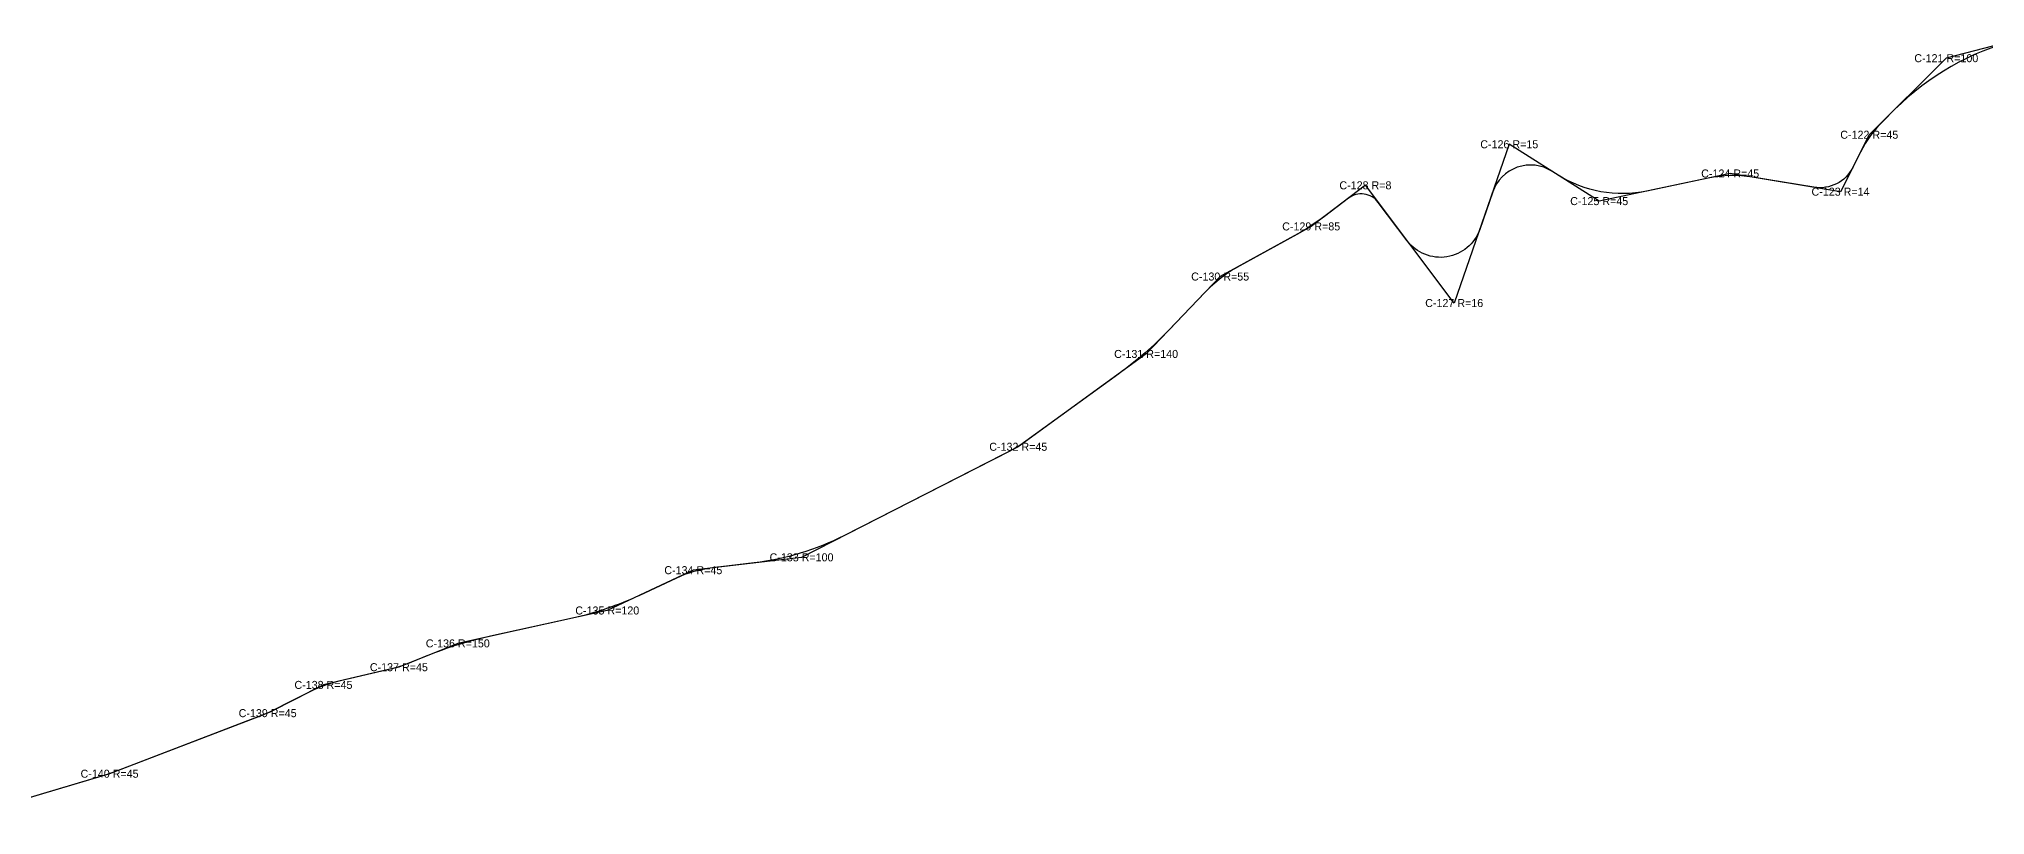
# Model space of a CAD drawing. Header units: metres. Extents: x 607202 to 613062, y 9471423 to 9472878.
# Drawn here: x 609395 to 610125, y 9472208 to 9472499 of the extents above; entities that cross this region are included whole.
import ezdxf
from ezdxf.enums import TextEntityAlignment as Align

# ---------------------------------------------------------------- set-up
doc = ezdxf.new("R2010")
doc.units = ezdxf.units.M
for name, color, linetype in [('EJE', 1, 'Continuous'), ('EJE-PI', 4, 'Continuous'), ('EJE-PI-TXT', 2, 'Continuous')]:
    doc.layers.add(name, color=color, linetype=linetype)

msp = doc.modelspace()

# ---------------------------------------------------------------- linework, layer by layer
at = {"layer": 'EJE'}
msp.add_lwpolyline([(610136.88, 9472498.89, 0.133169), (610091.39, 9472473), (610086.92, 9472468.56, 0.080412), (610078.47, 9472456.92), (610075.53, 9472451.11, -0.327609), (610060.97, 9472443.72), (610037.92, 9472447.51, 0.093004), (610021.32, 9472447.14), (609998.34, 9472442.3, -0.195198), (609965.03, 9472448.29), (609962.73, 9472449.74, 0.483142), (609940.55, 9472441.97), (609935.68, 9472427.95, -0.59981), (609908.49, 9472423.67), (609897.63, 9472438.07, 0.414746), (609886.41, 9472439.62), (609877.4, 9472432.79, -0.036299), (609867.06, 9472426.08), (609845.72, 9472414.34, 0.076175), (609832.51, 9472404.18), (609819.29, 9472390.37, -0.044941), (609800.37, 9472373.86), (609765.48, 9472348.54, -0.039065), (609759.5, 9472344.87), (609697.27, 9472313.15, -0.088624), (609663.62, 9472302.93), (609647.98, 9472301.08, 0.080183), (609634.19, 9472297.14), (609620.58, 9472290.77, -0.055431), (609595.47, 9472282.24), (609564.74, 9472275.48, 0.041868), (609540.78, 9472268.07), (609533.55, 9472265.15, -0.038377), (609526.98, 9472263.06), (609507.32, 9472258.45, 0.059597), (609497.27, 9472254.79), (609483.22, 9472247.67, -0.025709), (609478.99, 9472245.8), (609423.49, 9472224.55, -0.019237), (609420.21, 9472223.43), (609376.41, 9472210.42, 0.076848)], format="xyb", dxfattribs=at)
at = {"layer": 'EJE-PI'}
msp.add_lwpolyline([(610138.55, 9472499.32), (610110.63, 9472492.11), (610081.75, 9472463.42), (610070.96, 9472442.07), (610029.59, 9472448.89), (609980.47, 9472438.54), (609946.75, 9472459.84), (609926.1, 9472400.34), (609892.8, 9472444.46), (609872.47, 9472429.06), (609838.34, 9472410.27), (609810.57, 9472381.26), (609762.63, 9472346.47), (609681.36, 9472305.03), (609640.77, 9472300.22), (609608.5, 9472285.11), (609552.45, 9472272.78), (609530.35, 9472263.85), (609502.07, 9472257.22), (609481.15, 9472246.63), (609421.87, 9472223.93), (609369.74, 9472208.44)], dxfattribs=at)

# ---------------------------------------------------------------- texts
at = {"layer": 'EJE-PI-TXT'}
for s, p in [('C-121 R=100', (610110.63, 9472492.11)), ('C-126 R=15', (609946.75, 9472459.84)), ('C-122 R=45', (610081.75, 9472463.42)), ('C-128 R=8', (609892.8, 9472444.46)), ('C-124 R=45', (610029.59, 9472448.89)), ('C-125 R=45', (609980.47, 9472438.54)), ('C-123 R=14', (610070.96, 9472442.07)), ('C-129 R=85', (609872.47, 9472429.06)), ('C-130 R=55', (609838.34, 9472410.27)), ('C-127 R=16', (609926.1, 9472400.34)), ('C-131 R=140', (609810.57, 9472381.26)), ('C-132 R=45', (609762.63, 9472346.47)), ('C-133 R=100', (609681.36, 9472305.03)), ('C-134 R=45', (609640.77, 9472300.22)), ('C-135 R=120', (609608.5, 9472285.11)), ('C-136 R=150', (609552.45, 9472272.78)), ('C-137 R=45', (609530.35, 9472263.85)), ('C-138 R=45', (609502.07, 9472257.22)), ('C-139 R=45', (609481.15, 9472246.63)), ('C-140 R=45', (609421.87, 9472223.93))]:
    msp.add_text(s, height=3, dxfattribs=at).set_placement(p, align=Align.MIDDLE_CENTER)

doc.saveas('drawing.dxf')
